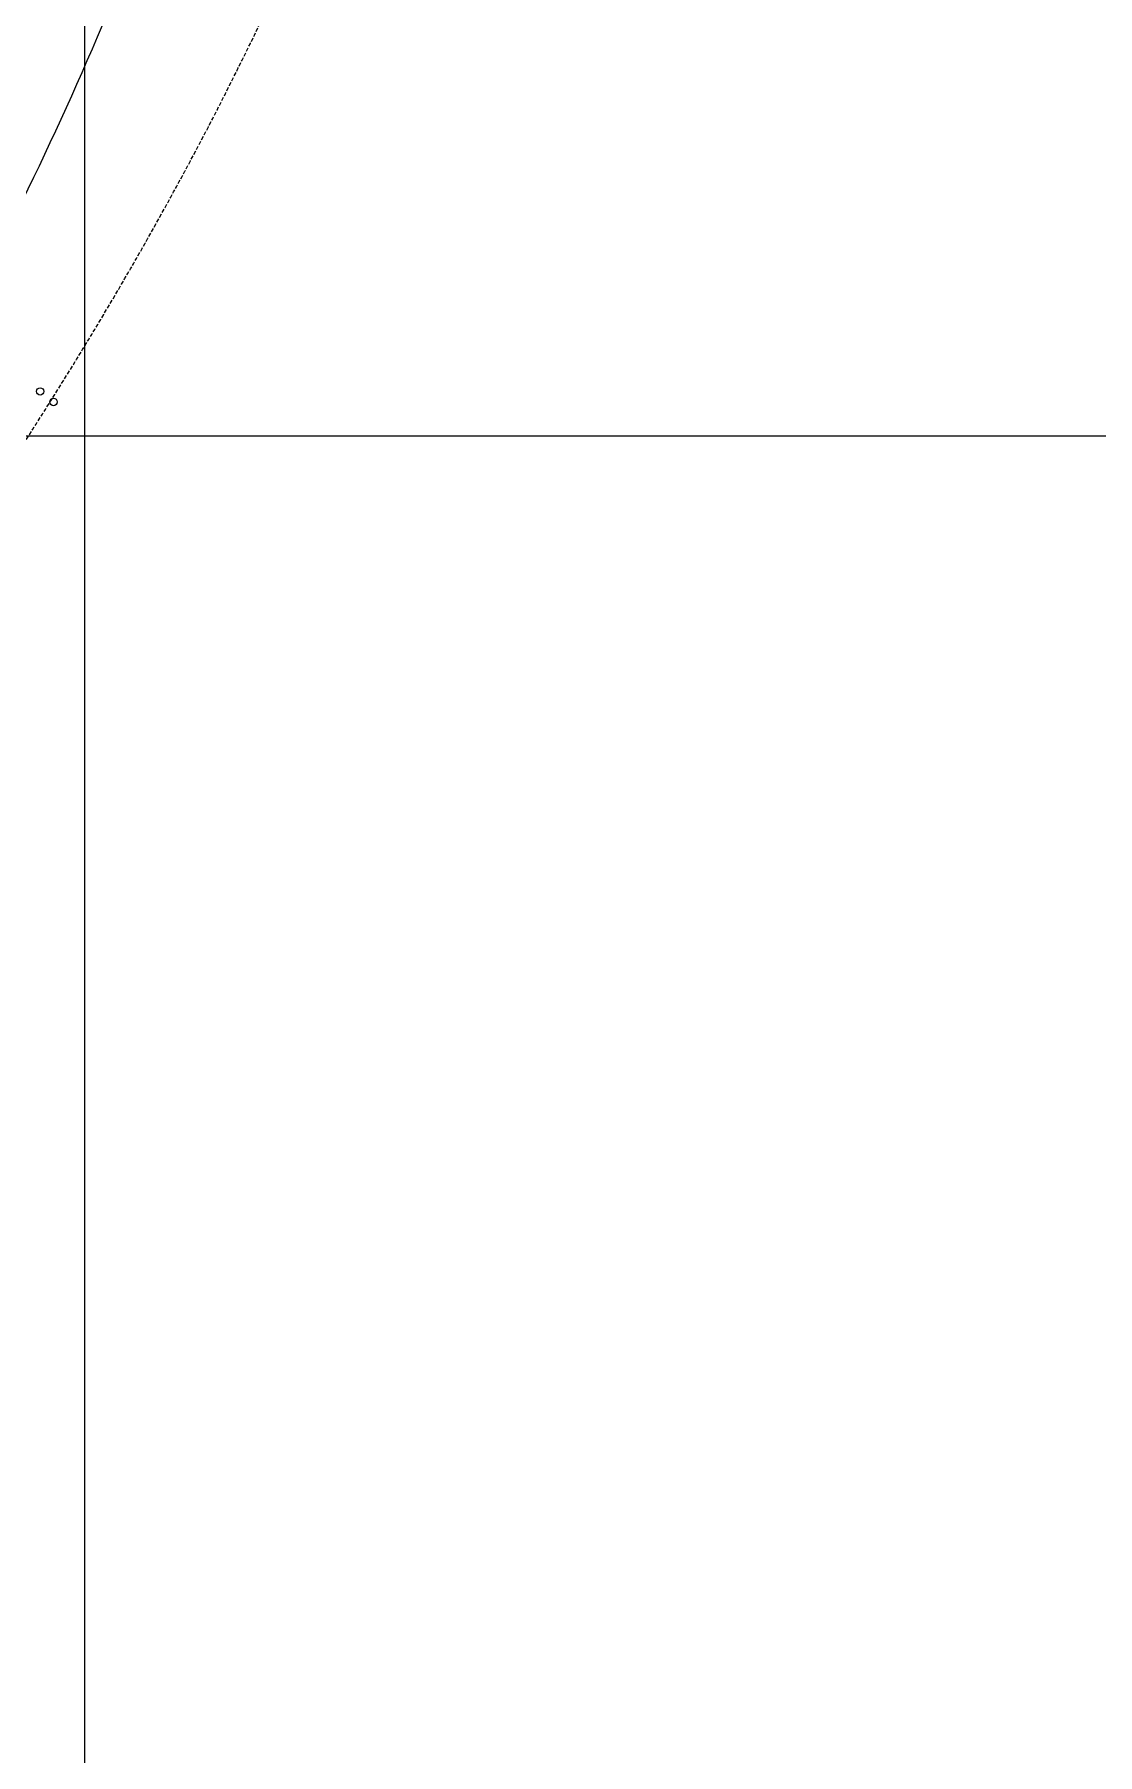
# Model space of a CAD drawing. Header units: millimetres. Extents: x -1030105 to 906887, y -616134 to 1220667.
# Drawn here: x -82850 to -79476, y 538209 to 543669 of the extents above; entities that cross this region are included whole.
import ezdxf
from ezdxf.enums import TextEntityAlignment as Align

# ---------------------------------------------------------------- set-up
doc = ezdxf.new("R2010")
doc.units = ezdxf.units.MM
doc.header["$MEASUREMENT"] = 0
doc.linetypes.add('CENTER', pattern=[2, 1.25, -0.25, 0.25, -0.25])
doc.linetypes.add('DASH', pattern=[0.35, 0.25, -0.1])
doc.layers.add('A-Furniture', color=143, linetype='Continuous')
doc.layers.add('A-Tree', color=98, linetype='Continuous')
doc.styles.add('Arial_Bold', font='arialbd.ttf')

# ---------------------------------------------------------------- blocks, each defined once
blk = doc.blocks.new('FUR')
at = {"layer": 'A-Furniture'}
blk.add_spline([(-33916, 30608), (-33944.5, 30609.5), (-37418.5, 29102), (-37726.5, 27054), (-37216.5, 25233), (-37626.5, 21209), (-38739.5, 18856.5), (-41860, 14803.1), (-43043.2, 12422.3), (-43017.5, 9941.5), (-40833.5, 8087), (-38107, 9497.5), (-38274.5, 11476.5), (-38397.8, 13212.3), (-37305, 13750.5), (-34500, 13496.5), (-32540.5, 14865.5), (-32374, 19056), (-32479, 20125.5), (-32318, 21223.5), (-30829.5, 21995.5), (-30222, 22657.5), (-30469, 23962.5), (-31626.5, 24580.5), (-32324.5, 25527.5), (-32040.5, 28029), (-32099.5, 29098.5), (-33295, 30496), (-33916, 30608)], degree=3, dxfattribs=at)
at = {"layer": 'A-Furniture', "color": 8, "linetype": 'DASH', "ltscale": 50}
blk.add_spline([(-36646, 29577.5), (-37284.5, 28277.5), (-36676, 26342), (-36463, 23656.5), (-37614.5, 20053), (-40425.5, 16182), (-42274, 13633.5), (-42830.5, 10964), (-42047, 9112), (-39697.5, 8972), (-38258, 10282.5), (-39334, 12606), (-37866.5, 13929), (-35698, 13970.5), (-34500.5, 13942.5), (-32416, 18555.5), (-32464, 21915.5), (-30663, 22279), (-30458.5, 23387), (-31963.5, 24634), (-33009, 26390), (-32199.5, 28680), (-33338.5, 30308), (-34838.5, 30477), (-36023, 30096.5), (-36646, 29577.5)], degree=3, dxfattribs=at)
blk.add_open_spline([(-56447, -6097), (-55194.8, -4879.4), (-50278.9, -2284.6), (-42421.5, -5454.8), (-32732.5, -11254), (-23302, -9202), (-18024, -504.5), (-16595.5, 8921.5), (-19600.3, 15918.3), (-21321.2, 18705.6), (-21789.7, 19345)], degree=3, knots=[32574.726206, 32574.726206, 32574.726206, 32574.726206, 37697.741245, 48060.131859, 55585.251958, 69452.989742, 76151.422264, 84447.837047, 94470.773244, 98031.734889, 98031.734889, 98031.734889, 98031.734889], dxfattribs=at)
blk = doc.blocks.new('CAY8')
at = {"color": 0, "linetype": 'ByBlock'}
for centre, radius in [((60.7, -532.9), 5.17), ((54.2, -556.1), 5.32)]:
    blk.add_circle(centre, radius, dxfattribs=at)
blk = doc.blocks.new('CÂY')
at = {"layer": 'A-Tree', "color": 8, "ltscale": 10, "xscale": 2.242546808719635, "yscale": 2.242546808719635, "zscale": 2.242546808719635, "rotation": 67.3116998358353}
blk.add_blockref('CAY8', (5206.9, 33759.8), dxfattribs=at)
blk = doc.blocks.new('BỐ TRÍ LAY OUT')
at = {"layer": 'A-Furniture', "color": 3}
for name, p in [('CÂY', (4286.8, 4469.3)), ('FUR', (48783.7, 18654.7))]:
    blk.add_blockref(name, p, dxfattribs=at)
blk = doc.blocks.new('*U1486')
at = {"color": 8, "linetype": 'CENTER', "ltscale": 500}
blk.add_line((-6392.643, 7811.818), (-6055.483, 7811.818), dxfattribs=at)
at = {"style": 'Arial_Bold'}
blk.add_attdef('TRUC', text='', height=2.5, dxfattribs=at).set_placement((-6401.948, 7811.818), align=Align.MIDDLE_CENTER)
blk = doc.blocks.new('*U1487')
at = {"color": 8, "linetype": 'CENTER', "ltscale": 500}
blk.add_line((-6401.948, 7821.122), (-6401.948, 8224.898), dxfattribs=at)
at = {"style": 'Arial_Bold'}
blk.add_attdef('TRUC', text='', height=2.5, dxfattribs=at).set_placement((-6401.948, 7811.818), align=Align.MIDDLE_CENTER)
blk = doc.blocks.new('TRỤC')
at = {"color": 0, "xscale": 199.9999999999901, "yscale": 199.9999999999901, "zscale": 199.9999999999901}
for name, p in [('*U1487', (1299289.6, -1575802.3)), ('*U1486', (1270336.3, -1524563.5))]:
    blk.add_blockref(name, p, dxfattribs=at)
blk = doc.blocks.new('KIẾN TRÚC')
h = blk.add_hatch(color=9)
h.dxf.hatch_style = 1
edge = h.paths.add_edge_path(flags=16)
edge.add_line((62282, 27412), (55232.8, 27412))
edge.add_arc((32545.5, 30716.7), 22926.7, 284.53695, 351.71258, ccw=False)
edge.add_line((38300.2, 8523.9), (13217.5, 8523.9))
edge.add_arc((23753.1, 24110.8), 18813.6, 227.76772, 235.9443, ccw=False)
edge.add_arc((7788.8, 12733.4), 4187, 236.059, 322.4361, ccw=False)
edge.add_arc((13873.6, 18503.3), 12505.3, 190.83274, 227.66057, ccw=False)
edge.add_arc((25477.5, 20792.2), 24332.7, 180.68322, 190.99113, ccw=False)
edge.add_arc((3282.9, 20557.2), 2137.1, 101.0808, 181.4794, ccw=False)
edge.add_line((2872.2, 22654.5), (4986.1, 23013.1))
edge.add_arc((28039.7, 24288.4), 23088.9, 153.20143, 183.1663, ccw=False)
edge.add_arc((10232.3, 40544.6), 6483.1, 182.84011, 244.39627, ccw=False)
edge.add_arc((-6425, 39970.9), 10185.3, 1.42081, 26.70696)
edge.add_arc((10590.6, 49414.3), 9292.7, 144.71332, 211.57549, ccw=False)
edge.add_arc((-12326.2, 64090.2), 17935.6, 328.73754, 356.18995)
edge.add_arc((16735.3, 62308.6), 11181, 84.12439, 176.97619, ccw=False)
edge.add_arc((20709, 99752.5), 26473.2, 263.86537, 288.48696)
edge.add_arc((35667.4, 54479.7), 21207.1, 73.35107, 108.03024, ccw=False)
edge.add_arc((44765.5, 84516.2), 10177.4, 252.72587, 285.71301)
edge.add_arc((49659, 68416), 6655.6, 49.49954, 108.73112, ccw=False)
edge.add_arc((48035, 66009.8), 9545.5, -2.32883, 51.46764, ccw=False)
edge.add_line((57572.7, 65622), (49483.5, 65623.9))
edge.add_line((49483.5, 65623.9), (62282, 65623.9))
edge.add_line((62282, 65623.9), (62282, 27412))
h.paths.add_polyline_path([(0, 77895.5), (64428.5, 77895.5), (64428.5, -0.6), (-1.8, 0.6)])
at = {"color": 3}
blk.add_blockref('TRỤC', (5188.8, 8718.3), dxfattribs=at)

msp = doc.modelspace()

# ---------------------------------------------------------------- block references
at = {"color": 3}
for name, p in [('KIẾN TRÚC', (-106778.5, 495876.5)), ('BỐ TRÍ LAY OUT', (-93480.293, 504642.113))]:
    msp.add_blockref(name, p, dxfattribs=at)

doc.saveas('drawing.dxf')
